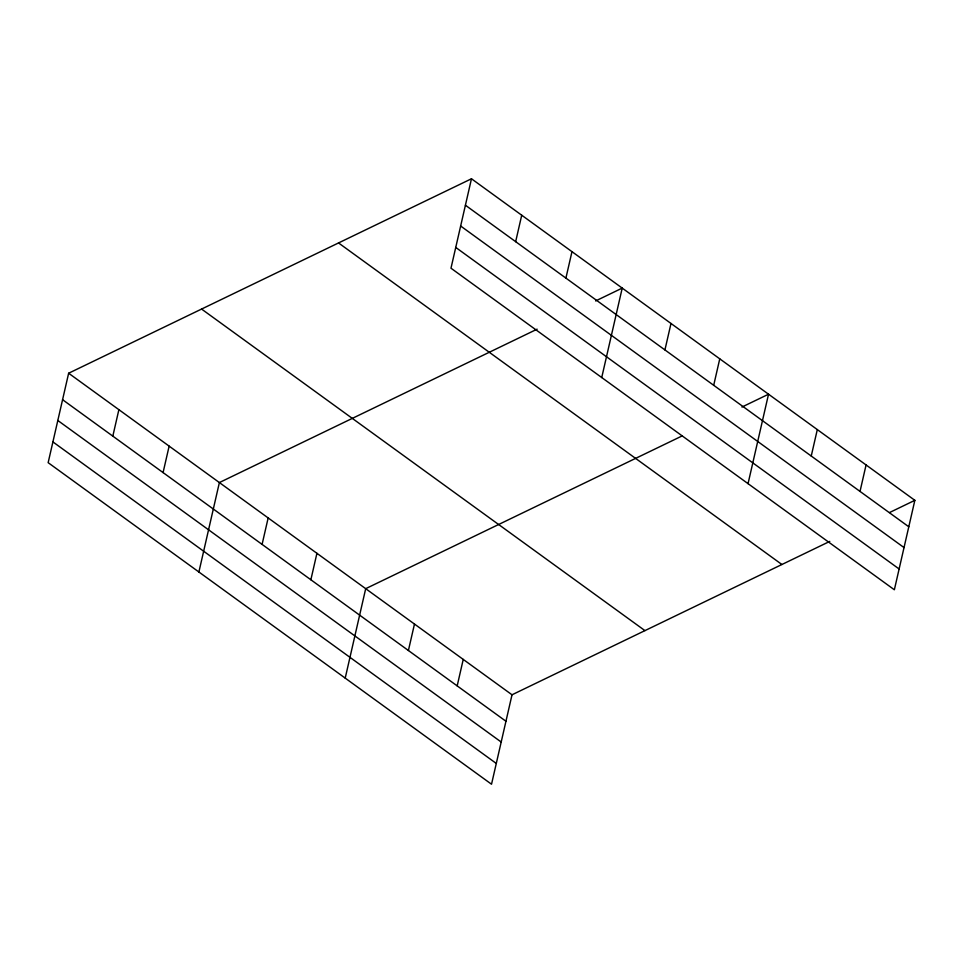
<?xml version="1.0" encoding="UTF-8"?>
<svg xmlns="http://www.w3.org/2000/svg" width="963" height="963" viewBox="0 0 963 963"><rect width="100%" height="100%" fill="white"/><g stroke="black" fill="none" stroke-linecap="round" stroke-linejoin="round"><path stroke-width="1.44" d="M471.473 178.769L450.985 268.208L894.362 589.765L914.85 500.327L471.473 178.769L68.638 373.235L48.15 462.673L491.527 784.231L512.015 694.792L829.769 541.399M112.827 436.131L118.882 409.672M163.072 472.58L169.139 446.122M198.896 571.998L219.383 482.559L537.137 329.165M262.092 544.396L268.159 517.938M310.868 579.762L316.923 553.304M345.211 678.121L365.699 588.67L682.129 435.926M408.408 650.507L414.475 624.048M515.662 241.677L521.717 215.218M457.184 685.873L463.239 659.414M565.907 278.114L571.974 251.656M601.731 377.544L622.218 288.106L595.628 300.938M664.927 349.93L670.994 323.472M713.703 385.296L719.758 358.838M748.046 483.655L768.534 394.216L741.943 407.048M811.243 456.041L817.31 429.582M860.019 491.419L866.074 464.948M889.595 512.521L914.85 500.327M465.418 205.227L908.795 526.785M460.651 226.016L904.028 547.574M455.752 247.431L899.129 568.989M338.531 242.941L781.908 564.499M201.568 309.063L644.945 630.621M68.638 373.235L512.015 694.792M62.571 399.693L505.948 721.251M57.816 420.482L501.193 742.028M52.905 441.897L496.282 763.442"/></g></svg>
